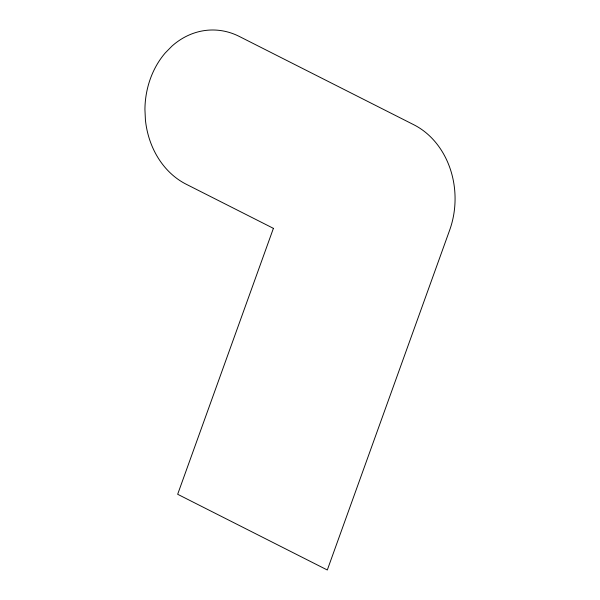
<?xml version="1.0" encoding="UTF-8"?>
<svg xmlns="http://www.w3.org/2000/svg" width="600" height="600" viewBox="0 0 600 600"><rect width="100%" height="100%" fill="white"/><g stroke="black" fill="none" stroke-linecap="round" stroke-linejoin="round"><path stroke-width="0.9" d="M273.405 228.353L177.667 494.28L327.308 570L449.64 230.205A80.325 67.785 89.9 0 0 413.888 124.792L239.303 36.45A80.325 67.785 89.9 0 0 172.012 46.065L165.285 52.905A80.325 67.785 89.9 0 0 144.93 109.44L145.417 119.933A80.325 67.785 89.9 0 0 186.113 184.185L273.405 228.353"/></g></svg>
